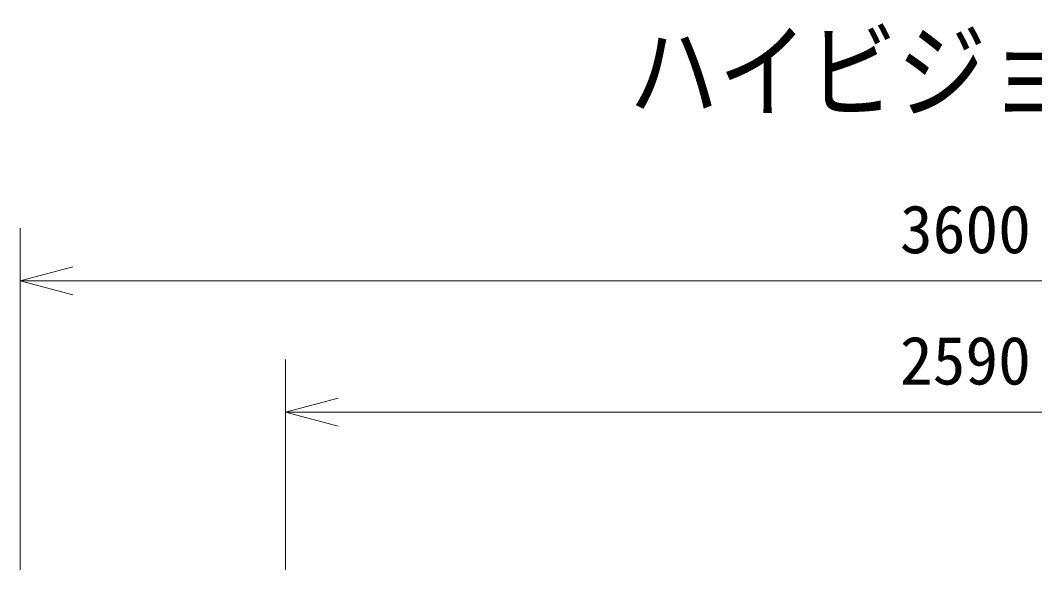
# Model space of a CAD drawing. Units: millimetres, scale not verified. Extents: x -62 to 63, y -56 to 57.
# Drawn here: x -58.68 to -20.04, y 35.87 to 56.79 of the extents above; entities that cross this region are included whole.
import ezdxf
from ezdxf.enums import TextEntityAlignment as Align

# ---------------------------------------------------------------- set-up
doc = ezdxf.new("R2010")
doc.units = ezdxf.units.MM
doc.header["$LTSCALE"] = 0.125
doc.layers.add('0-0_0', color=7, linetype='Continuous', lineweight=9)
doc.layers.add('0-6_SUNPO', color=3, linetype='Continuous', lineweight=18)
doc.layers.add('0-2_MOJI1', color=7, linetype='Continuous')
doc.styles.add('ＭＳ ゴシック', font='')
doc.styles.get('ＭＳ ゴシック').set_extended_font_data('MS Gothic')

# ---------------------------------------------------------------- blocks, each defined once
blk = doc.blocks.new('_OPEN30')
at = {"layer": '0-0_0'}
blk.add_line((0, 0), (-1, 0), dxfattribs=at)
blk.add_lwpolyline([(-1, 0.26795), (0, 0), (-1, -0.26795)], dxfattribs=at)
blk = doc.blocks.new('D7')
at = {"layer": '0-6_SUNPO', "color": 7, "lineweight": 9}
for p, q in [((-54.6125, 41.174), (-54.6125, 49.174)), ((-52.6125, 47.174), (-4.8125, 47.174))]:
    blk.add_line(p, q, dxfattribs=at)
at = {"layer": '0-6_SUNPO', "xscale": 2, "yscale": 2, "rotation": 180}
blk.add_blockref('_OPEN30', (-54.6125, 47.174), dxfattribs=at)
at = {"layer": '0-6_SUNPO', "color": 7, "style": 'ＭＳ ゴシック'}
blk.add_text('2590', height=1.833, dxfattribs=at).set_placement((-31.2125, 47.674), align=Align.BOTTOM_LEFT)
blk = doc.blocks.new('D5')
at = {"layer": '0-6_SUNPO', "color": 7, "lineweight": 9}
for p, q in [((-64.7125, 41.174), (-64.7125, 54.174)), ((-62.7125, 52.174), (5.2875, 52.174))]:
    blk.add_line(p, q, dxfattribs=at)
at = {"layer": '0-6_SUNPO', "xscale": 2, "yscale": 2, "rotation": 180}
blk.add_blockref('_OPEN30', (-64.7125, 52.174), dxfattribs=at)
at = {"layer": '0-6_SUNPO', "color": 7, "style": 'ＭＳ ゴシック'}
blk.add_text('3600', height=1.833, dxfattribs=at).set_placement((-31.2125, 52.674), align=Align.BOTTOM_LEFT)

msp = doc.modelspace()

# ---------------------------------------------------------------- block references
at = {"layer": '0-6_SUNPO'}
for name in ['D5', 'D7']:
    msp.add_blockref(name, (6.037, -5.3045), dxfattribs=at)

# ---------------------------------------------------------------- texts
at = {"layer": '0-2_MOJI1', "style": 'ＭＳ ゴシック', "width": 0.85}
msp.add_text('ハイビジョンプラズマディスプレイ壁掛け金具付', height=2.933, dxfattribs=at).set_placement((-35.4875, 52.5), align=Align.BOTTOM_LEFT)

doc.saveas('drawing.dxf')
